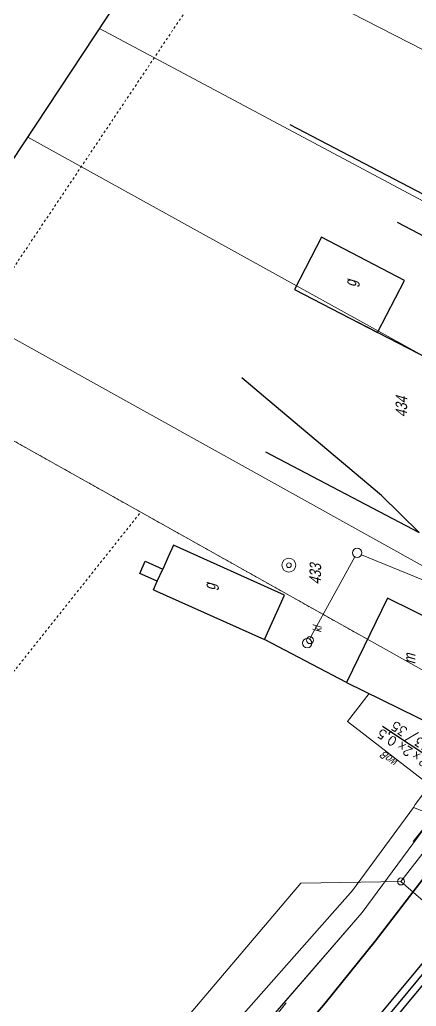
# Model space of a CAD drawing. Header units: millimetres. Extents: x 4848043 to 9699780, y 5827542 to 11659147.
# Drawn here: x 4849046.4 to 4849131.5, y 5829956.6 to 5830168.3 of the extents above; entities that cross this region are included whole.
import ezdxf
from ezdxf.enums import TextEntityAlignment as Align
from ezdxf.lldxf.tags import DXFTag

# ---------------------------------------------------------------- set-up
doc = ezdxf.new("R2010")
doc.units = ezdxf.units.MM
doc.header["$MEASUREMENT"] = 0
for name, pattern in [('0', [0]), ('GUZ', [1, 0.5, -0.5]), ('KOJ', [0]), ('UPW', [0])]:
    doc.linetypes.add(name, pattern=pattern)
doc.layers.get('0').update_dxf_attribs({"lineweight": 18})
for name, color, linetype, lineweight in [('EBUOA_T_1', 251, '0', 25), ('EBUPP_L_3', 6, '0', 25), ('EDZPD_L_0', 251, '0', 18), ('EDZTD_T_0', 7, '0', 25), ('EUZPU_L_4', 251, 'GUZ', 18), ('SDRPK_L_0', 7, '0', 35), ('UEEPA_T_2', 251, '0', 18), ('UKKOA_T_3', 251, '0', 18), ('UKKPA_T_4', 251, '0', 18), ('UKKPA_T_6', 251, '0', 18), ('UKKPOR_L_0', 36, '0', 18), ('UWWOO_T_0', 251, '0', 18), ('UWWPA_T_0', 251, '0', 18), ('UWWPO_L_0', 162, 'UPW', 18)]:
    doc.layers.add(name, color=color, linetype=linetype, lineweight=lineweight)
doc.layers.add('Kanaliza', color=36, linetype='DASHEDX2', lineweight=18, plot=False)
doc.layers.add('RYS layout', color=7, linetype='Continuous', lineweight=30, plot=False)
for name, color, linetype in [('SZOPO_L_0', 251, 'BGS'), ('TES kable kanałowe istn.', 140, 'Continuous'), ('TES kable kanałowe likw.', 9, 'KAB_KANAL_LIKW'), ('TES opisy kabli abon.', 30, 'Continuous'), ('TES opisy kabli rozdz.', 30, 'Continuous')]:
    doc.layers.add(name, color=color, linetype=linetype)
doc.styles.add('SIMPLEX', font='simplex.shx', dxfattribs={"width": 0.8, "height": 1.5})
doc.styles.get("Standard").update_dxf_attribs({"font": 'txt', "width": 0.8, "oblique": 15})
doc.linetypes.add('BGS', pattern='A,2.5,[133,ltypeshp.shx,S=0.2,R=0,X=0,Y=0],2.5', length=5)
tags = doc.linetypes.add('DASHEDX2', pattern=[38.1, 25.4, -12.7]).pattern_tags.tags
tags[6:7] = [DXFTag(74, 4), DXFTag(75, 0), DXFTag(340, '0'), DXFTag(46, 1.0), DXFTag(50, 0.0), DXFTag(44, 0.0), DXFTag(45, 0.0)]
tags[4:5] = [DXFTag(74, 4), DXFTag(75, 0), DXFTag(340, '0'), DXFTag(46, 1.0), DXFTag(50, 0.0), DXFTag(44, 0.0), DXFTag(45, 0.0)]
doc.linetypes.add('KAB_KANAL_LIKW', pattern='A,0.5,[131,ltypeshp.shx,S=0.1,R=0,X=-0.1,Y=-0.1],0.2,[131,ltypeshp.shx,S=0.1,R=180,X=-0.1,Y=0.1],0.1', length=0.8)

# ---------------------------------------------------------------- blocks, each defined once
blk = doc.blocks.new('PNN')
at = {"color": 0}
for p, q in [((0.4395, 0.01539), (5.4395, 0.01539)), ((2.9395, 0.01539), (2.2324, 0.72249)), ((2.9395, 0.01539), (2.2324, -0.69171))]:
    blk.add_line(p, q, dxfattribs=at)
blk = doc.blocks.new('UKK')
at = {"color": 0}
blk.add_circle((0, 0), 0.375, dxfattribs=at)
blk = doc.blocks.new('STD')
at = {"color": 0}
for radius in [0.75, 0.25]:
    blk.add_circle((0, 0), radius, dxfattribs=at)
blk = doc.blocks.new('KB-IWP')
at = {"style": 'SIMPLEX'}
for p in [(-1.22, 0.25), (0.64, 0.25)]:
    blk.add_text('x', height=1, dxfattribs=at).set_placement(p, align=Align.RIGHT)
for tag, p in [('POJ-KAB', (-2.13, 0.25)), ('DL-KAB', (-0.62, -1.25))]:
    blk.add_attdef(tag, text='', height=1, dxfattribs=at).set_placement(p, align=Align.RIGHT)
for tag, p in [('KONS-KAB', (-0.52, 0.25)), ('SR-ZYL', (2.12, 0.25)), ('SEP', (-0.02, -1.25))]:
    blk.add_attdef(tag, text='', height=1, dxfattribs=at).set_placement(p, align=Align.CENTER)
at = {"style": 'SIMPLEX', "flags": 1}
blk.add_attdef('TYP-KAB', text='', height=0.5, dxfattribs=at).set_placement((-6.02, 0.25), align=Align.RIGHT)
blk.add_attdef('REJ-SZAF', (6.39, 0.25), '', height=0.5, dxfattribs=at)
at = {"style": 'SIMPLEX'}
blk.add_attdef('DL-MON', (0.7, -1.25), '', height=1, dxfattribs=at)

msp = doc.modelspace()

# ---------------------------------------------------------------- linework, layer by layer
at = {"layer": 'EBUPP_L_3', "linetype": '0'}
for p, q in [((4849111.18, 5830121.61), (4849105.37, 5830110.41)), ((4849128.99, 5830112.33), (4849111.18, 5830121.61)), ((4849123.19, 5830101.17), (4849128.99, 5830112.33)), ((4849105.37, 5830110.41), (4849123.19, 5830101.17)), ((4849079.39, 5830055.55), (4849078.27, 5830053.02)), ((4849103.22, 5830044.82), (4849079.39, 5830055.55)), ((4849078.27, 5830053.02), (4849077.08, 5830050.41)), ((4849072.2, 5830049.49), (4849073.35, 5830052.07)), ((4849073.35, 5830052.07), (4849077.08, 5830050.41)), ((4849075.91, 5830047.83), (4849072.2, 5830049.49)), ((4849075.91, 5830047.83), (4849077.08, 5830050.41)), ((4849075.1, 5830045.98), (4849075.91, 5830047.83)), ((4849075.1, 5830045.98), (4849098.93, 5830035.27)), ((4849098.93, 5830035.27), (4849103.22, 5830044.82)), ((4849125.38, 5830044.2), (4849116.53, 5830026.08)), ((4849142.29, 5830035.8), (4849125.38, 5830044.2)), ((4849116.53, 5830026.08), (4849135.35, 5830016.88))]:
    msp.add_line(p, q, dxfattribs=at)
at = {"layer": 'EDZPD_L_0', "linetype": '0'}
for p, q in [((4849078.88, 5830189.64), (4849167.13, 5830144.22)), ((4849063.5, 5830166.39), (4849150.96, 5830119.76)), ((4849048.1, 5830143.08), (4849184.74, 5830067.55)), ((4849026.39, 5830110.25), (4849162.59, 5830034.56)), ((4849150.84, 5830018.64), (4849015.85, 5830094.31)), ((4849165.91, 5830039.08), (4849119.95, 5829976.75)), ((4849150.84, 5830018.64), (4849119.95, 5829976.75)), ((4849119.95, 5829976.75), (4848859.99, 5829677.64)), ((4849119.95, 5829976.75), (4849008.15, 5829847.96))]:
    msp.add_line(p, q, dxfattribs=at)
at = {"layer": 'EUZPU_L_4', "linetype": 'GUZ'}
for p, q in [((4849090.92, 5830183.44), (4849037.63, 5830104)), ((4849015.85, 5830094.31), (4849072.36, 5830062.63)), ((4849002.6, 5829975.12), (4849072.36, 5830062.63)), ((4849072.36, 5830062.63), (4849121.06, 5830035.34))]:
    msp.add_line(p, q, dxfattribs=at)
at = {"layer": 'Kanaliza', "ltscale": 0.1}
for p, q in [((4849108.63, 5830035.37), (4849118.37, 5830053.01)), ((4849119.76, 5830053.48), (4849165.48, 5830034.81))]:
    msp.add_line(p, q, dxfattribs=at)
for centre in [(4849118.85, 5830053.89), (4849108.12, 5830034.51)]:
    msp.add_circle(centre, 1, dxfattribs=at)
at = {"layer": 'RYS layout'}
msp.add_lwpolyline([(4849426.16, 5830198.15), (4849089.74, 5829689.31), (4848852, 5829846.49), (4849188.43, 5830355.33)], close=True, dxfattribs=at)
at = {"layer": 'SDRPK_L_0', "linetype": 'KOJ'}
for p, q in [((4849145.66, 5830000.49), (4849122.7, 5829970.58)), ((4849122.7, 5829970.58), (4849111.96, 5829957.27)), ((4849111.96, 5829957.27), (4849090.2, 5829931.77))]:
    msp.add_line(p, q, dxfattribs=at)
at = {"layer": 'SZOPO_L_0', "linetype": 'BGS'}
for p, q in [((4849151.8, 5830121.04), (4849104.46, 5830145.69)), ((4849147.39, 5830114.36), (4849127.49, 5830124.78)), ((4849161.88, 5830081.08), (4849118.89, 5830103.41)), ((4849099.65, 5830086.73), (4849094.07, 5830091.45)), ((4849124.07, 5830066.17), (4849099.65, 5830086.73)), ((4849099.17, 5830075.56), (4849132.15, 5830058.24)), ((4849132.15, 5830058.24), (4849124.07, 5830066.17)), ((4849116.53, 5830026.08), (4849098.93, 5830035.27))]:
    msp.add_line(p, q, dxfattribs=at)
at = {"layer": 'TES kable kanałowe istn.', "linetype": 'ByBlock'}
msp.add_line((4849112.87, 5829937.04), (4849139.93, 5829969.62), dxfattribs=at)
at = {"layer": 'TES kable kanałowe likw.', "linetype": 'KAB_KANAL_LIKW', "ltscale": 5}
for p, q in [((4849110.59, 5829938.98), (4849137.64, 5829971.56)), ((4849111.73, 5829938.01), (4849138.78, 5829970.58))]:
    msp.add_line(p, q, dxfattribs=at)
at = {"layer": 'TES opisy kabli rozdz.'}
msp.add_line((4849124.28, 5830016.69), (4849139.4, 5830006.69), dxfattribs=at)
at = {"layer": 'UKKPOR_L_0', "linetype": '0'}
for p, q in [((4849143.73, 5830003.39), (4849128.25, 5829983.38)), ((4849106.76, 5829983.01), (4849066.94, 5829936.25)), ((4849128.25, 5829983.38), (4849106.76, 5829983.01)), ((4849128.25, 5829983.38), (4849150.79, 5829963.82))]:
    msp.add_line(p, q, dxfattribs=at)
at = {"layer": 'UWWPO_L_0', "linetype": 'UPW'}
for p, q in [((4849116.76, 5830017.71), (4849121.39, 5830023.71)), ((4849134.42, 5830004.07), (4849116.76, 5830017.71)), ((4849131.33, 5829999.87), (4849134.42, 5830004.07)), ((4849131.33, 5829999.87), (4849130.92, 5829999.28)), ((4849117.83, 5829981.45), (4849130.92, 5829999.28)), ((4849130.92, 5829999.28), (4849208.38, 5829968.33)), ((4849054.82, 5829910.32), (4849117.83, 5829981.45))]:
    msp.add_line(p, q, dxfattribs=at)

# ---------------------------------------------------------------- block references
at = {"layer": 'TES opisy kabli abon.', "linetype": 'Continuous', "xscale": 1.999999999546577, "yscale": 1.999999999546577, "zscale": 1.999999999546577, "rotation": 146.5291581801041}
msp.add_blockref('KB-IWP', (4849129.62, 5830013.16), dxfattribs=at).add_auto_attribs({'POJ-KAB': '2', 'KONS-KAB': '2', 'DL-KAB': '33', 'DL-MON': '35', 'SR-ZYL': '0,5', 'SEP': '/'})
at = {"layer": 'UEEPA_T_2'}
for p, xscale, yscale, zscale, rotation in [((4849137.6, 5830000.48), 1.999999999859938, 1.999999999859938, 1.999999999859938, 231.6972371909725), ((4849096.81, 5829948.84), 2.000000000237721, 2.000000000237721, 2.000000000237721, 51.00723720331899)]:
    msp.add_blockref('PNN', p, dxfattribs=dict(at, xscale=xscale, yscale=yscale, zscale=zscale, rotation=rotation))
at = {"layer": 'UKKPA_T_4', "xscale": 2, "yscale": 2, "zscale": 2, "rotation": 88.97723720235952}
msp.add_blockref('UKK', (4849128.25, 5829983.38), dxfattribs=at)
at = {"layer": 'UKKPA_T_6', "xscale": 2, "yscale": 2, "zscale": 2, "rotation": 88.97723720235952}
msp.add_blockref('UKK', (4849108.71, 5830035.16), dxfattribs=at)
at = {"layer": 'UWWPA_T_0', "xscale": 2, "yscale": 2, "zscale": 2, "rotation": 88.97723720235952}
msp.add_blockref('STD', (4849104.18, 5830051.24), dxfattribs=at)

# ---------------------------------------------------------------- texts
at = {"layer": 'EBUOA_T_1', "char_height": 2.48, "attachment_point": 9, "rotation": 88.9772, "line_spacing_factor": 0.82}
for s, insert in [('g', (4849119.41, 5830112.38)), ('g', (4849089.17, 5830047.29)), ('m', (4849131.34, 5830032.19))]:
    msp.add_mtext(s, dxfattribs=dict(at, insert=insert))
at = {"layer": 'EDZTD_T_0', "char_height": 2.48, "attachment_point": 5, "rotation": 88.9772, "line_spacing_factor": 0.82}
for s, insert in [('434', (4849128.35, 5830085.2)), ('433', (4849109.86, 5830049.3))]:
    msp.add_mtext(s, dxfattribs=dict(at, insert=insert))
at = {"layer": 'UKKOA_T_3', "insert": (4849109.38, 5830036.79), "char_height": 1.8, "attachment_point": 1, "rotation": 88.9772, "line_spacing_factor": 0.82}
msp.add_mtext('kl', dxfattribs=at)
at = {"layer": 'UWWOO_T_0', "insert": (4849126.33, 5830010.32), "char_height": 1.8, "attachment_point": 8, "rotation": 142.3256, "line_spacing_factor": 0.82}
msp.add_mtext('woB', dxfattribs=at)

doc.saveas('drawing.dxf')
